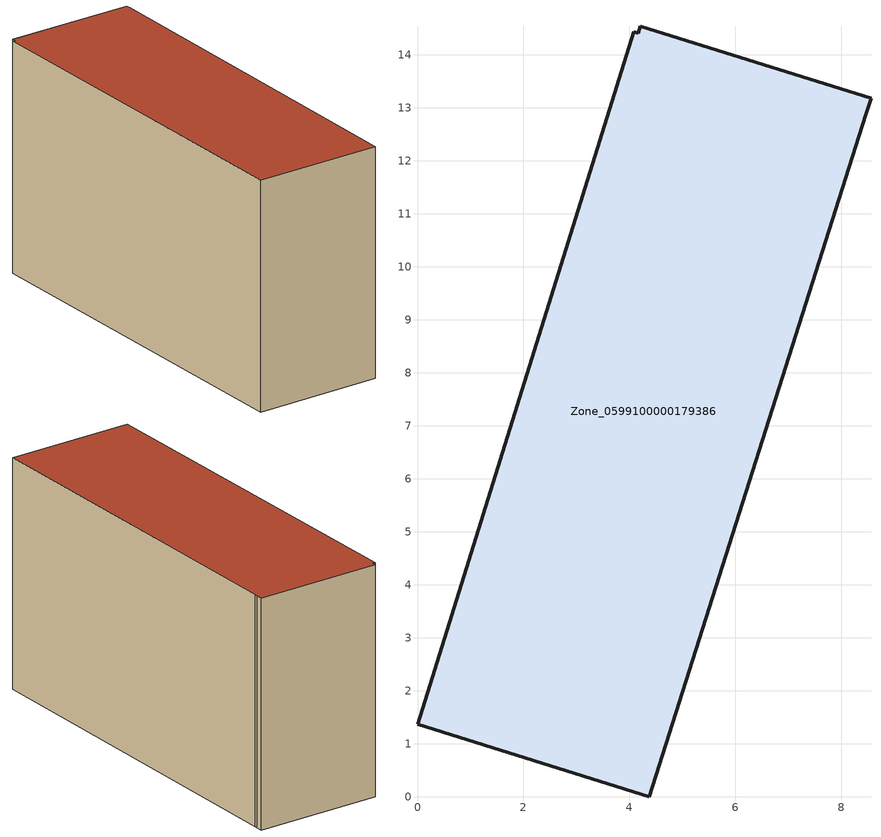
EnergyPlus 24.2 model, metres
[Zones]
Zone_0599100000179386
 floor ground (C_G): 8.49,12.95 8.46,12.87 4.37,0 0,1.37 4.08,14.44 4.16,14.41 4.2,14.54 8.56,13.18 z0.6
 wall outside (C_F): 8.49,12.95 8.56,13.18 4.2,14.54 4.16,14.41 4.08,14.44 0,1.37 4.37,0 8.46,12.87 8.49,12.95 z0.6:8.81
 roof outside (C_R): 8.46,12.87 8.49,12.95 8.56,13.18 4.2,14.54 4.16,14.41 4.08,14.44 0,1.37 4.37,0 z8.81
[BUILDING]
Pand.0599100000179386: North Axis=0; Terrain=City; Loads Convergence Tolerance Value=0.04; Temperature Convergence Tolerance Value=0.4; Solar Distribution=FullExterior; Maximum Number of Warmup Days=25; Minimum Number of Warmup Days=1
[Site:Location]
Rotterdam.The.Hague.AP_ZH_NLD Design_Conditions: Latitude=51.96; Longitude=4.45; Time Zone=1; Elevation=-4.5
[SITE:GROUNDTEMPERATURE:BUILDINGSURFACE]
18, 18, 18, 18, 18, 18, 18, 18, 18, 18, 18, 18
[MATERIAL] Thermal Absorptance=0.9; Solar Absorptance=0.7; Visible Absorptance=0.7
Name | Roughness | Thickness | Conductivity | Density | Specific Heat
G.TI.1965-1974 | MediumSmooth | 0.15 | 0.882353 | 540 | 1210
F.TI.1965-1974 | Rough | 0.3 | 0.697674 | 1920 | 840
R.TI.1965-1974 | MediumRough | 0.2 | 0.232558 | 1500 | 1000
[CONSTRUCTION]
C_G: G.TI.1965-1974
C_F: F.TI.1965-1974
C_R: R.TI.1965-1974
[ZONE]
Zone_0599100000179386: Type=1; Multiplier=1; Ceiling Height=Autocalculate; Volume=Autocalculate; Floor Area=autocalculate; Part of Total Floor Area=Yes
[ZONEINFILTRATION:DESIGNFLOWRATE]
Infil_Zone_0599100000179386: Zone or ZoneList or Space or SpaceList=Zone_0599100000179386; Schedule=AlwaysOn; Design Flow Rate Calculation Method=Flow/Area; Flow Rate per Floor Area=0.003; Constant Term Coefficient=1; Temperature Term Coefficient=0; Velocity Term Coefficient=0; Velocity Squared Term Coefficient=0
[HVACTEMPLATE:ZONE:IDEALLOADSAIRSYSTEM]
Zone_0599100000179386: Maximum Heating Supply Air Temperature=50; Minimum Cooling Supply Air Temperature=13; Maximum Heating Supply Air Humidity Ratio=0.0156; Minimum Cooling Supply Air Humidity Ratio=0.0077; Heating Limit=NoLimit; Cooling Limit=NoLimit; Dehumidification Control Type=ConstantSensibleHeatRatio; Cooling Sensible Heat Ratio=0.7; Dehumidification Setpoint=60; Humidification Control Type=None; Humidification Setpoint=30; Outdoor Air Method=None; Outdoor Air Flow Rate per Person=0.00944; Outdoor Air Flow Rate per Zone Floor Area=0; Outdoor Air Flow Rate per Zone=0; Demand Controlled Ventilation Type=None; Outdoor Air Economizer Type=NoEconomizer; Heat Recovery Type=None; Sensible Heat Recovery Effectiveness=0.7; Latent Heat Recovery Effectiveness=0.65
[ZONECONTROL:THERMOSTAT]
ThermostatControl_Zone_0599100000179386: Zone or ZoneList=Zone_0599100000179386; Control Type Schedule=DualSetpointControlType; Control 1=Thermostat_Zone_0599100000179386; Temperature Difference Between Cutout And Setpoint=0
[THERMOSTATSETPOINT:DUALSETPOINT]
Thermostat_Zone_0599100000179386: Heating Setpoint Temperature Schedule=HeatingSetpoint_Zone_0599100000179386; Cooling Setpoint Temperature Schedule=CoolingSetpoint_Zone_0599100000179386
[SCHEDULE:COMPACT]
HeatingSetpoint_Zone_0599100000179386: Through: 12/31, For: AllDays, Until: 24:00, 21
CoolingSetpoint_Zone_0599100000179386: Through: 12/31, For: AllDays, Until: 24:00, 24
DualSetpointControlType: Through: 12/31, For: AllDays, Until: 24:00, 4
AlwaysOn: Through: 12/31, For: AllDays, Until: 24:00, 1
